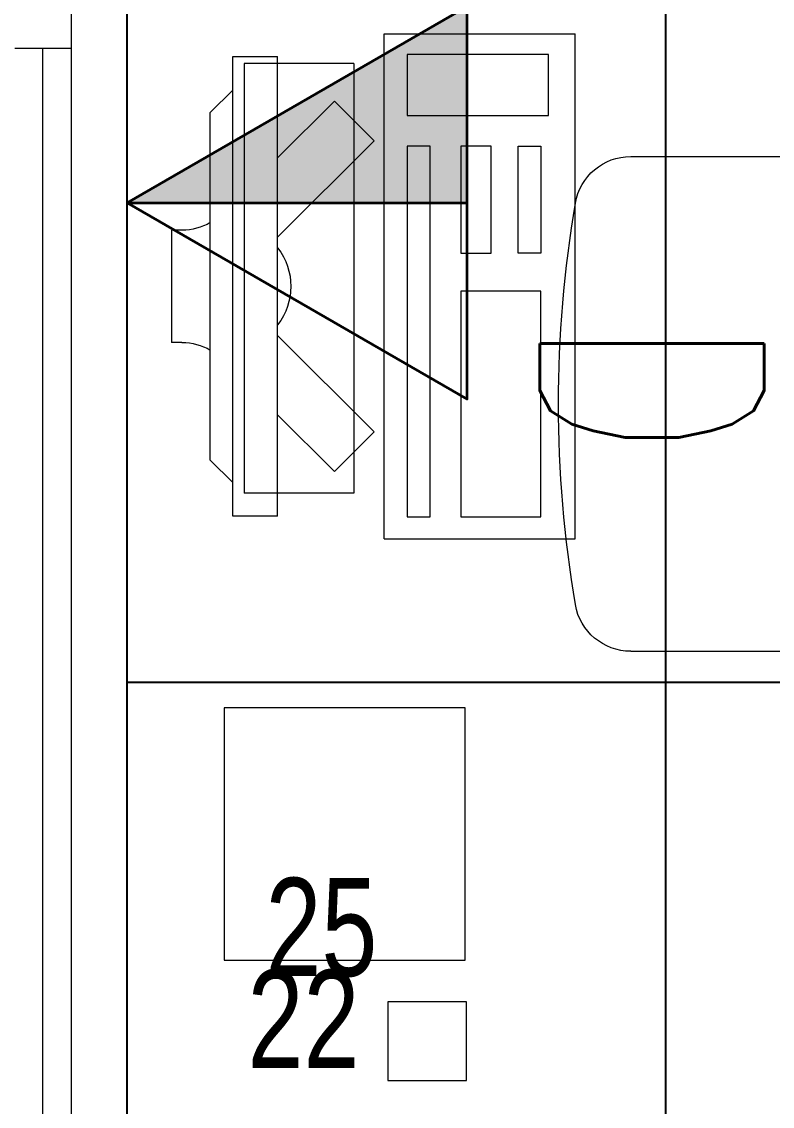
# Model space of a CAD drawing. Extents: x -560814 to 57327, y -29287 to 19916.
# Drawn here: x 25122 to 25791, y 2262 to 3229 of the extents above; entities that cross this region are included whole.
import ezdxf

# ---------------------------------------------------------------- set-up
doc = ezdxf.new("R2010")
doc.units = 0
doc.header["$LTSCALE"] = 0.25
doc.linetypes.add('DASHDOT', pattern=[25.4, 12.7, -6.35, 0, -6.35])
for name, color, linetype, lineweight in [('01-First Floor$0$72_EGR_EQP_TAG', 142, 'Continuous', 5), ('01-First Floor$0$Aluminum', 251, 'Continuous', 5), ('01-First Floor$0$LOADING', 253, 'Continuous', 5), ('01-First Floor$0$Walls', 251, 'Continuous', 5), ('E-LITE-CLNG-CNDT', 6, 'DASHDOT', 35), ('T-DATA-DEVC-TYPE', 2, 'Continuous', 25), ('T-DATA-WALL @ 100', 33, 'Continuous', 35)]:
    doc.layers.add(name, color=color, linetype=linetype, lineweight=lineweight)
doc.layers.add('01-First Floor$0$FALSE CEILING', color=251, linetype='Continuous')
doc.styles.add('01-First Floor$0$X3G_ENTITY_257CFD', font='swisscl.ttf', dxfattribs={"height": 200})
doc.styles.add('DC_SIMPLEX', font='SIMPLEX.shx', dxfattribs={"width": 0.7})

# ---------------------------------------------------------------- blocks, each defined once
blk = doc.blocks.new('*U62')
blk.add_hatch(color=254).paths.add_polyline_path([(1.75, 3.0308), (0.0003, 3.0309), (0, 0)])
blk.add_line((0, 0), (0.0003, 3.0309))
blk.add_lwpolyline([(1.75, 3.0308), (0, 0), (-1.75, 3.0311)], close=True)
at = {"layer": 'T-DATA-DEVC-TYPE', "style": 'DC_SIMPLEX', "width": 0.7, "flags": 8}
blk.add_attdef('DC_TYPE', (2.6822, 5.6339), '', height=2, rotation=360, dxfattribs=at)
blk = doc.blocks.new('01-First Floor$0$D.110.51.53')
blk.add_lwpolyline([(285914, 4547), (286139, 4547), (286139, 4332), (285914, 4332), (285914, 4547)])
blk = doc.blocks.new('01-First Floor$0$D.111.03.06')
blk.add_lwpolyline([(292372, 3690), (292442, 3690), (292442, 3620), (292372, 3620), (292372, 3690)])
blk = doc.blocks.new('01-First Floor$0$ITCWLS1-P')
at = {"layer": '01-First Floor$0$LOADING'}
for p, q in [((-0.17, 0.45), (-0.17, 0)), ((-0.17, 0.45), (0, 0.45)), ((0, 0.45), (0, 0)), ((-0.26509, 0.43, 0), (-0.30509, 0.43, 0)), ((-0.30509, 0.43, 0), (-0.30509, 0.02, 0)), ((-0.26509, 0.43, 0), (-0.26509, 0.02, 0)), ((-0.14957, 0.43047), (-0.12914, 0.43047)), ((-0.12914, 0.43047), (-0.12914, 0.40893)), ((-0.197, 0.40939), (-0.295, 0.40939)), ((-0.295, 0.02639), (-0.295, 0.40939)), ((-0.197, 0.02639), (-0.197, 0.40939)), ((-0.32509, 0.38, 0), (-0.30509, 0.4, 0)), ((-0.32509, 0.38, 0), (-0.32509, 0.07, 0)), ((-0.35032, 0.275), (-0.35961, 0.275)), ((-0.35961, 0.175), (-0.35961, 0.275)), ((-0.35032, 0.175), (-0.35961, 0.175)), ((-0.32509, 0.07, 0), (-0.30509, 0.05, 0)), ((-0.30509, 0.02, 0), (-0.26509, 0.02, 0)), ((-0.197, 0.02639), (-0.295, 0.02639)), ((-0.17, 0), (0, 0))]:
    blk.add_line(p, q, dxfattribs=at)
at = {"layer": '01-First Floor$0$LOADING', "extrusion": (2.48281e-10, 3.18408e-10, -1)}
for p, q in [((-0.26509, 0.33952), (-0.21443, 0.39019)), ((-0.17907, 0.35483), (-0.21443, 0.39019)), ((-0.26509, 0.26881), (-0.17907, 0.35483))]:
    blk.add_line(p, q, dxfattribs=at)
at = {"layer": '01-First Floor$0$LOADING', "extrusion": (2.48281e-10, -3.18408e-10, -1)}
for p, q in [((-0.26509, 0.18119), (-0.17907, 0.09517)), ((-0.26509, 0.11048), (-0.21443, 0.05981)), ((-0.17907, 0.09517), (-0.21443, 0.05981))]:
    blk.add_line(p, q, dxfattribs=at)
at = {"layer": '01-First Floor$0$LOADING'}
for points in [[(-0.12914, 0.40893), (-0.12914, 0.09996), (-0.14957, 0.09996), (-0.14957, 0.43047)], [(-0.14957, 0.09997), (-0.14957, 0.09997), (-0.14957, 0.09997), (-0.14957, 0.09997), (-0.14957, 0.09997), (-0.14957, 0.09997), (-0.14957, 0.09997), (-0.14957, 0.09997), (-0.14957, 0.09997)], [(-0.14957, 0.09997), (-0.14957, 0.09997), (-0.14957, 0.09997), (-0.14957, 0.09997), (-0.14957, 0.09997), (-0.14957, 0.09997), (-0.14957, 0.09997), (-0.14957, 0.09997), (-0.14957, 0.09997), (-0.14957, 0.09997), (-0.14957, 0.09997), (-0.14957, 0.09997), (-0.14957, 0.09997), (-0.14957, 0.09997), (-0.14957, 0.09997), (-0.14957, 0.09997), (-0.14957, 0.09997), (-0.14957, 0.09997)], [(-0.14957, 0.09996), (-0.14957, 0.09996), (-0.14957, 0.09996), (-0.14957, 0.09996), (-0.14957, 0.09996), (-0.14957, 0.09996), (-0.14957, 0.09996), (-0.14957, 0.09996), (-0.14957, 0.09996), (-0.14957, 0.09996)], [(-0.14957, 0.09996), (-0.14957, 0.09996), (-0.14957, 0.09996), (-0.14957, 0.09996), (-0.14957, 0.09996), (-0.14957, 0.09996), (-0.14957, 0.09996)], [(-0.14957, 0.09997), (-0.14957, 0.09997), (-0.14957, 0.09997), (-0.14957, 0.09997), (-0.14957, 0.09997), (-0.14957, 0.09997), (-0.14957, 0.09997), (-0.14957, 0.09997), (-0.14957, 0.09997), (-0.14957, 0.09997)], [(-0.14957, 0.09997), (-0.14957, 0.09997), (-0.14957, 0.09997), (-0.14957, 0.09997), (-0.14957, 0.09997), (-0.14957, 0.09997), (-0.14957, 0.09997), (-0.14957, 0.09997), (-0.14957, 0.09997), (-0.14957, 0.09997), (-0.14957, 0.09997), (-0.14957, 0.09997), (-0.14957, 0.09997), (-0.14957, 0.09997), (-0.14957, 0.09997)], [(-0.14957, 0.09997), (-0.14957, 0.09997), (-0.14957, 0.09997), (-0.14957, 0.09997), (-0.14957, 0.09997), (-0.14957, 0.09997), (-0.14957, 0.09997), (-0.14957, 0.09997), (-0.14957, 0.09997), (-0.14957, 0.09997)], [(-0.14957, 0.09997), (-0.14957, 0.09997), (-0.14957, 0.09997), (-0.14957, 0.09997), (-0.14957, 0.09997), (-0.14957, 0.09997), (-0.14957, 0.09997), (-0.14957, 0.09997), (-0.14957, 0.09997), (-0.14957, 0.09997)], [(-0.14957, 0.09996), (-0.14957, 0.09996), (-0.14957, 0.09996), (-0.14957, 0.09996), (-0.14957, 0.09996), (-0.14957, 0.09996), (-0.14957, 0.09996), (-0.14957, 0.09996), (-0.14957, 0.09996), (-0.14957, 0.09996), (-0.14957, 0.09996), (-0.14957, 0.09996), (-0.14957, 0.09996), (-0.14957, 0.09996), (-0.14957, 0.09996), (-0.14957, 0.09996), (-0.14957, 0.09996), (-0.14957, 0.09996), (-0.14957, 0.09997), (-0.14957, 0.09997), (-0.14957, 0.09997), (-0.14957, 0.09997), (-0.14957, 0.09997), (-0.14957, 0.09997), (-0.14957, 0.09997), (-0.14957, 0.09997), (-0.14957, 0.09997), (-0.14957, 0.09997), (-0.14957, 0.09997), (-0.14957, 0.09997), (-0.14957, 0.09997), (-0.14957, 0.09997), (-0.14956, 0.09997), (-0.14956, 0.09997), (-0.14956, 0.09997), (-0.14956, 0.09996), (-0.14956, 0.09996), (-0.14956, 0.09996), (-0.14956, 0.09996), (-0.14956, 0.09996), (-0.14956, 0.09996), (-0.14956, 0.09996), (-0.14956, 0.09996), (-0.14956, 0.09996), (-0.14956, 0.09996), (-0.14956, 0.09996), (-0.14956, 0.09996), (-0.14956, 0.09996), (-0.14957, 0.09996), (-0.14957, 0.09996), (-0.14957, 0.09996), (-0.14957, 0.09996), (-0.14957, 0.09996), (-0.14957, 0.09996)], [(-0.14957, 0.09996), (-0.14957, 0.09996), (-0.14957, 0.09996), (-0.14957, 0.09996), (-0.14957, 0.09996), (-0.14957, 0.09996), (-0.14957, 0.09996), (-0.14957, 0.09996), (-0.14957, 0.09996), (-0.14957, 0.09996), (-0.14957, 0.09997), (-0.14957, 0.09997), (-0.14957, 0.09997), (-0.14957, 0.09996), (-0.14957, 0.09996), (-0.14957, 0.09996), (-0.14957, 0.09996), (-0.14957, 0.09996), (-0.14957, 0.09996), (-0.14957, 0.09997), (-0.14957, 0.09997), (-0.14957, 0.09997), (-0.14957, 0.09997), (-0.14957, 0.09997), (-0.14957, 0.09997), (-0.14957, 0.09997), (-0.14957, 0.09997), (-0.14957, 0.09997), (-0.14957, 0.09997), (-0.14957, 0.09997), (-0.14957, 0.09997), (-0.14957, 0.09997), (-0.14957, 0.09997), (-0.14957, 0.09997), (-0.14957, 0.09997), (-0.14957, 0.09997), (-0.14957, 0.09997), (-0.14957, 0.09997), (-0.14957, 0.09997), (-0.14957, 0.09997), (-0.14957, 0.09997), (-0.14957, 0.09997), (-0.14957, 0.09997), (-0.14957, 0.09997), (-0.14957, 0.09997), (-0.14957, 0.09997), (-0.14957, 0.09997), (-0.14957, 0.09997), (-0.14957, 0.09997), (-0.14957, 0.09997), (-0.14957, 0.09997), (-0.14957, 0.09997), (-0.14957, 0.09997), (-0.14957, 0.09997), (-0.14957, 0.09997), (-0.14957, 0.09997), (-0.14957, 0.09997), (-0.14957, 0.09997), (-0.14957, 0.09997), (-0.14957, 0.09997), (-0.14957, 0.09997), (-0.14957, 0.09997), (-0.14957, 0.09997), (-0.14957, 0.09997), (-0.14957, 0.09997), (-0.14957, 0.09997), (-0.14957, 0.09997), (-0.14957, 0.09997), (-0.14957, 0.09997), (-0.14957, 0.09997), (-0.14957, 0.09997), (-0.14957, 0.09997), (-0.14957, 0.09997), (-0.14957, 0.09997), (-0.14957, 0.09997), (-0.14957, 0.09997), (-0.14957, 0.09997), (-0.14957, 0.09997), (-0.14957, 0.09997), (-0.14957, 0.09997), (-0.14956, 0.09997), (-0.14957, 0.09997), (-0.14957, 0.09997), (-0.14957, 0.09997), (-0.14957, 0.09997), (-0.14956, 0.09997), (-0.14957, 0.09997), (-0.14957, 0.09997), (-0.14957, 0.09997), (-0.14957, 0.09997), (-0.14957, 0.09997), (-0.14957, 0.09997), (-0.14957, 0.09997), (-0.14957, 0.09997), (-0.14957, 0.09997), (-0.14957, 0.09997), (-0.14956, 0.09997), (-0.14957, 0.09996), (-0.14957, 0.09996), (-0.14957, 0.09996), (-0.14956, 0.09996), (-0.14957, 0.09996), (-0.14957, 0.09996), (-0.14957, 0.09996), (-0.14957, 0.09996), (-0.14957, 0.09996), (-0.14957, 0.09996), (-0.14957, 0.09996), (-0.14957, 0.09996), (-0.14957, 0.09996), (-0.14957, 0.09996)], [(-0.14957, 0.09996), (-0.14957, 0.09996), (-0.14957, 0.09996), (-0.14957, 0.09996), (-0.14957, 0.09996), (-0.14957, 0.09996), (-0.14957, 0.09996), (-0.14957, 0.09996)], [(-0.14957, 0.09996), (-0.14957, 0.09996), (-0.14957, 0.09996), (-0.14957, 0.09996), (-0.14957, 0.09996), (-0.14957, 0.09996), (-0.14957, 0.09996), (-0.14957, 0.09996), (-0.14957, 0.09996), (-0.14957, 0.09996), (-0.14957, 0.09996), (-0.14957, 0.09996), (-0.14957, 0.09996), (-0.14957, 0.09996), (-0.14957, 0.09996), (-0.14957, 0.09996), (-0.14957, 0.09996), (-0.14957, 0.09996), (-0.14957, 0.09996), (-0.14957, 0.09996), (-0.14957, 0.09996), (-0.14957, 0.09996), (-0.14957, 0.09996), (-0.14957, 0.09996), (-0.14957, 0.09996), (-0.14957, 0.09996), (-0.14957, 0.09996), (-0.14957, 0.09996), (-0.14957, 0.09996), (-0.14957, 0.09996), (-0.14957, 0.09996), (-0.14957, 0.09996), (-0.14957, 0.09996), (-0.14957, 0.09996), (-0.14957, 0.09996), (-0.14957, 0.09996), (-0.14957, 0.09996), (-0.14957, 0.09996), (-0.14957, 0.09996), (-0.14957, 0.09996), (-0.14957, 0.09996), (-0.14957, 0.09996), (-0.14957, 0.09996), (-0.14957, 0.09996), (-0.14957, 0.09996), (-0.14957, 0.09996), (-0.14957, 0.09996), (-0.14957, 0.09996), (-0.14956, 0.09996), (-0.14956, 0.09996), (-0.14956, 0.09996), (-0.14956, 0.09996), (-0.14957, 0.09996), (-0.14957, 0.09996), (-0.14957, 0.09996), (-0.14957, 0.09996), (-0.14957, 0.09996), (-0.14957, 0.09996), (-0.14956, 0.09996), (-0.14957, 0.09996), (-0.14957, 0.09996), (-0.14957, 0.09996), (-0.14957, 0.09996), (-0.14957, 0.09996), (-0.14957, 0.09996), (-0.14957, 0.09996), (-0.14957, 0.09996), (-0.14957, 0.09996), (-0.14957, 0.09996), (-0.14956, 0.09996), (-0.14956, 0.09996), (-0.14957, 0.09996), (-0.14957, 0.09996), (-0.14957, 0.09996), (-0.14957, 0.09996), (-0.14957, 0.09996), (-0.14957, 0.09996), (-0.14957, 0.09996), (-0.14957, 0.09996), (-0.14957, 0.09996), (-0.14957, 0.09996), (-0.14957, 0.09996), (-0.14957, 0.09996), (-0.14957, 0.09996), (-0.14957, 0.09996), (-0.14957, 0.09996), (-0.14957, 0.09996), (-0.14957, 0.09996), (-0.14957, 0.09996)], [(-0.14957, 0.09996), (-0.14957, 0.09996), (-0.14957, 0.09996), (-0.14957, 0.09996), (-0.14957, 0.09996), (-0.14957, 0.09996), (-0.14957, 0.09996), (-0.14957, 0.09996), (-0.14957, 0.09996), (-0.14957, 0.09996), (-0.14957, 0.09996), (-0.14957, 0.09996)], [(-0.14957, 0.09996), (-0.14957, 0.09996), (-0.14956, 0.09996), (-0.14956, 0.09996), (-0.14956, 0.09996), (-0.14956, 0.09996), (-0.14957, 0.09996)], [(-0.14957, 0.09996), (-0.14957, 0.09996), (-0.14957, 0.09996), (-0.14957, 0.09996), (-0.14957, 0.09996), (-0.14957, 0.09996), (-0.14957, 0.09996), (-0.14957, 0.09996), (-0.14957, 0.09996), (-0.14956, 0.09996), (-0.14956, 0.09996), (-0.14956, 0.09996), (-0.14956, 0.09996), (-0.14956, 0.09996), (-0.14956, 0.09996), (-0.14956, 0.09996), (-0.14957, 0.09996)]]:
    blk.add_lwpolyline(points, dxfattribs=at)
for points in [[(-0.1019, 0.43047), (-0.03039, 0.43047), (-0.03039, 0.22944), (-0.1019, 0.22944)], [(-0.1019, 0.19536), (-0.07466, 0.19536), (-0.07466, 0.09996), (-0.1019, 0.09996)], [(-0.03039, 0.19536), (-0.05082, 0.19536), (-0.05082, 0.09996), (-0.03039, 0.09996)], [(-0.14956, 0.09996), (-0.14956, 0.09996), (-0.14956, 0.09996), (-0.14956, 0.09996), (-0.14956, 0.09996), (-0.14956, 0.09996), (-0.14956, 0.09996), (-0.14956, 0.09996), (-0.14957, 0.09996), (-0.14957, 0.09996), (-0.14957, 0.09996), (-0.14957, 0.09996), (-0.14957, 0.09996), (-0.14957, 0.09996), (-0.14957, 0.09996), (-0.14957, 0.09996), (-0.14957, 0.09996), (-0.14957, 0.09996), (-0.14957, 0.09996), (-0.14957, 0.09996), (-0.14957, 0.09996), (-0.14957, 0.09996), (-0.14957, 0.09996), (-0.14957, 0.09996), (-0.14957, 0.09996), (-0.14957, 0.09996), (-0.14957, 0.09996), (-0.14957, 0.09996), (-0.14957, 0.09996), (-0.14957, 0.09996), (-0.14957, 0.09996), (-0.14957, 0.09996), (-0.14957, 0.09996), (-0.14957, 0.09996), (-0.14957, 0.09996), (-0.14957, 0.09996), (-0.14957, 0.09996), (-0.14957, 0.09996), (-0.14957, 0.09996), (-0.14957, 0.09996), (-0.14957, 0.09996), (-0.14957, 0.09996), (-0.14957, 0.09996), (-0.14957, 0.09996), (-0.14957, 0.09996), (-0.14957, 0.09996), (-0.14957, 0.09996), (-0.14957, 0.09996), (-0.14957, 0.09996), (-0.14957, 0.09996), (-0.14957, 0.09996), (-0.14957, 0.09996), (-0.14957, 0.09996), (-0.14957, 0.09996), (-0.14957, 0.09996), (-0.14957, 0.09996), (-0.14957, 0.09996), (-0.14956, 0.09996), (-0.14956, 0.09996), (-0.14956, 0.09996), (-0.14956, 0.09996), (-0.14956, 0.09996), (-0.14956, 0.09996), (-0.14956, 0.09996), (-0.14956, 0.09996), (-0.14956, 0.09996), (-0.14956, 0.09996), (-0.14956, 0.09996), (-0.14956, 0.09996), (-0.14956, 0.09996), (-0.14956, 0.09996), (-0.14956, 0.09996), (-0.14956, 0.09996), (-0.14956, 0.09996), (-0.14956, 0.09996), (-0.14956, 0.09996), (-0.14956, 0.09996), (-0.14956, 0.09996), (-0.14956, 0.09996), (-0.14956, 0.09996), (-0.14956, 0.09996), (-0.14956, 0.09996), (-0.14956, 0.09996), (-0.14956, 0.09996), (-0.14956, 0.09996), (-0.14956, 0.09996), (-0.14956, 0.09996), (-0.14956, 0.09996), (-0.14956, 0.09996), (-0.14957, 0.09996), (-0.14957, 0.09996), (-0.14957, 0.09996), (-0.14957, 0.09996), (-0.14957, 0.09996), (-0.14957, 0.09996), (-0.14957, 0.09996), (-0.14957, 0.09996), (-0.14957, 0.09996), (-0.14957, 0.09996), (-0.14957, 0.09996), (-0.14957, 0.09996), (-0.14957, 0.09996), (-0.14957, 0.09996), (-0.14957, 0.09996), (-0.14957, 0.09996), (-0.14957, 0.09996), (-0.14957, 0.09996), (-0.14957, 0.09996), (-0.14957, 0.09996), (-0.14957, 0.09996), (-0.14957, 0.09996), (-0.14957, 0.09996), (-0.14957, 0.09996), (-0.14957, 0.09996), (-0.14957, 0.09996), (-0.14957, 0.09996), (-0.14957, 0.09996), (-0.14957, 0.09996), (-0.14957, 0.09996), (-0.14957, 0.09996), (-0.14957, 0.09996), (-0.14957, 0.09996), (-0.14957, 0.09996), (-0.14957, 0.09996), (-0.14957, 0.09996), (-0.14957, 0.09996), (-0.14957, 0.09996), (-0.14957, 0.09996), (-0.14957, 0.09996), (-0.14957, 0.09996), (-0.14957, 0.09996), (-0.14957, 0.09996), (-0.14957, 0.09996), (-0.14957, 0.09996), (-0.14957, 0.09996), (-0.14957, 0.09996), (-0.14957, 0.09996), (-0.14957, 0.09996), (-0.14957, 0.09996), (-0.14957, 0.09996), (-0.14957, 0.09996), (-0.14957, 0.09996), (-0.14957, 0.09996), (-0.14957, 0.09996), (-0.14957, 0.09996), (-0.14957, 0.09996), (-0.14957, 0.09996), (-0.14957, 0.09996), (-0.14957, 0.09996), (-0.14957, 0.09996), (-0.14957, 0.09996), (-0.14957, 0.09996), (-0.14957, 0.09996), (-0.14957, 0.09996), (-0.14956, 0.09996), (-0.14956, 0.09996), (-0.14956, 0.09996), (-0.14956, 0.09996), (-0.14956, 0.09996), (-0.14956, 0.09996), (-0.14956, 0.09996), (-0.14956, 0.09996), (-0.14956, 0.09996), (-0.14956, 0.09996), (-0.14956, 0.09996), (-0.14956, 0.09996), (-0.14956, 0.09996), (-0.14956, 0.09996), (-0.14956, 0.09996), (-0.14956, 0.09996), (-0.14956, 0.09996), (-0.14956, 0.09996), (-0.14956, 0.09996), (-0.14956, 0.09996), (-0.14956, 0.09996), (-0.14956, 0.09996), (-0.14956, 0.09996), (-0.14956, 0.09996), (-0.14956, 0.09996), (-0.14956, 0.09996), (-0.14956, 0.09996), (-0.14956, 0.09996), (-0.14956, 0.09996), (-0.14956, 0.09996), (-0.14956, 0.09996), (-0.14956, 0.09996), (-0.14956, 0.09996), (-0.14956, 0.09996), (-0.14956, 0.09996), (-0.14956, 0.09996), (-0.14956, 0.09996), (-0.14956, 0.09996), (-0.14956, 0.09996), (-0.14956, 0.09996), (-0.14956, 0.09996), (-0.14956, 0.09996), (-0.14956, 0.09996), (-0.14956, 0.09996), (-0.14956, 0.09996), (-0.14956, 0.09996), (-0.14956, 0.09996), (-0.14957, 0.09996), (-0.14957, 0.09996), (-0.14957, 0.09996), (-0.14957, 0.09996), (-0.14957, 0.09996), (-0.14957, 0.09996), (-0.14957, 0.09996), (-0.14957, 0.09996), (-0.14957, 0.09996), (-0.14957, 0.09996), (-0.14957, 0.09996), (-0.14957, 0.09996), (-0.14957, 0.09996), (-0.14957, 0.09996), (-0.14957, 0.09996), (-0.14957, 0.09996), (-0.14957, 0.09996), (-0.14957, 0.09996), (-0.14957, 0.09996), (-0.14957, 0.09996), (-0.14957, 0.09996), (-0.14957, 0.09996), (-0.14957, 0.09996), (-0.14957, 0.09996), (-0.14957, 0.09996), (-0.14957, 0.09996), (-0.14957, 0.09996), (-0.14957, 0.09996), (-0.14957, 0.09996), (-0.14957, 0.09996), (-0.14957, 0.09996), (-0.14957, 0.09996), (-0.14957, 0.09996), (-0.14957, 0.09996), (-0.14956, 0.09996), (-0.14956, 0.09996), (-0.14956, 0.09996), (-0.14956, 0.09996), (-0.14956, 0.09996), (-0.14956, 0.09996), (-0.14956, 0.09996), (-0.14956, 0.09996), (-0.14956, 0.09996), (-0.14956, 0.09996), (-0.14956, 0.09996), (-0.14956, 0.09996), (-0.14956, 0.09996), (-0.14956, 0.09996), (-0.14956, 0.09996), (-0.14956, 0.09996), (-0.14956, 0.09996), (-0.14956, 0.09996), (-0.14956, 0.09996), (-0.14956, 0.09996), (-0.14956, 0.09996), (-0.14956, 0.09996), (-0.14956, 0.09996), (-0.14956, 0.09996), (-0.14956, 0.09996), (-0.14956, 0.09996), (-0.14956, 0.09996), (-0.14956, 0.09996), (-0.14956, 0.09996), (-0.14956, 0.09996), (-0.14956, 0.09996), (-0.14956, 0.09996), (-0.14956, 0.09996), (-0.14956, 0.09996), (-0.14956, 0.09996), (-0.14956, 0.09996), (-0.14956, 0.09996), (-0.14956, 0.09996), (-0.14956, 0.09996), (-0.14956, 0.09996), (-0.14956, 0.09996), (-0.14956, 0.09996)], [(-0.14957, 0.09996), (-0.14957, 0.09996), (-0.14957, 0.09996), (-0.14957, 0.09996), (-0.14957, 0.09996), (-0.14957, 0.09996), (-0.14957, 0.09996), (-0.14957, 0.09996), (-0.14957, 0.09996), (-0.14957, 0.09996), (-0.14957, 0.09996), (-0.14957, 0.09996), (-0.14957, 0.09996), (-0.14957, 0.09996), (-0.14957, 0.09996), (-0.14957, 0.09996), (-0.14957, 0.09996), (-0.14957, 0.09996), (-0.14957, 0.09996), (-0.14957, 0.09996), (-0.14957, 0.09996), (-0.14957, 0.09996), (-0.14957, 0.09996), (-0.14957, 0.09996), (-0.14957, 0.09996), (-0.14957, 0.09996), (-0.14957, 0.09996), (-0.14957, 0.09996), (-0.14957, 0.09996), (-0.14957, 0.09996), (-0.14957, 0.09996), (-0.14957, 0.09996), (-0.14957, 0.09996), (-0.14957, 0.09996), (-0.14957, 0.09996), (-0.14957, 0.09996), (-0.14957, 0.09996), (-0.14957, 0.09996), (-0.14957, 0.09996), (-0.14957, 0.09996), (-0.14957, 0.09996), (-0.14957, 0.09996), (-0.14957, 0.09996), (-0.14957, 0.09996), (-0.14957, 0.09996), (-0.14957, 0.09996), (-0.14957, 0.09996), (-0.14957, 0.09996), (-0.14957, 0.09996), (-0.14957, 0.09996), (-0.14957, 0.09996), (-0.14957, 0.09996), (-0.14957, 0.09996), (-0.14957, 0.09996), (-0.14957, 0.09996), (-0.14957, 0.09996), (-0.14957, 0.09996), (-0.14957, 0.09996), (-0.14957, 0.09996), (-0.14957, 0.09996), (-0.14957, 0.09996), (-0.14957, 0.09996), (-0.14957, 0.09996), (-0.14957, 0.09996), (-0.14957, 0.09996), (-0.14957, 0.09996), (-0.14957, 0.09996), (-0.14957, 0.09996), (-0.14957, 0.09996), (-0.14957, 0.09996), (-0.14957, 0.09996), (-0.14957, 0.09996), (-0.14957, 0.09996), (-0.14957, 0.09996), (-0.14957, 0.09996), (-0.14957, 0.09996), (-0.14957, 0.09996), (-0.14957, 0.09996), (-0.14957, 0.09996), (-0.14957, 0.09996), (-0.14957, 0.09996), (-0.14957, 0.09996), (-0.14957, 0.09996), (-0.14957, 0.09996), (-0.14957, 0.09996), (-0.14957, 0.09996), (-0.14957, 0.09996), (-0.14957, 0.09996), (-0.14957, 0.09996), (-0.14957, 0.09996), (-0.14957, 0.09996), (-0.14957, 0.09996), (-0.14957, 0.09996), (-0.14957, 0.09996), (-0.14957, 0.09996), (-0.14957, 0.09996), (-0.14957, 0.09996), (-0.14957, 0.09996), (-0.14957, 0.09996), (-0.14957, 0.09996), (-0.14957, 0.09996), (-0.14957, 0.09996), (-0.14957, 0.09996), (-0.14957, 0.09996), (-0.14957, 0.09996), (-0.14957, 0.09996), (-0.14957, 0.09996), (-0.14957, 0.09996), (-0.14957, 0.09996), (-0.14957, 0.09996), (-0.14957, 0.09996), (-0.14957, 0.09996), (-0.14957, 0.09996), (-0.14957, 0.09996), (-0.14957, 0.09996), (-0.14957, 0.09996), (-0.14957, 0.09996), (-0.14957, 0.09996), (-0.14957, 0.09996), (-0.14957, 0.09996), (-0.14957, 0.09996), (-0.14957, 0.09996), (-0.14957, 0.09996), (-0.14957, 0.09996), (-0.14957, 0.09996), (-0.14957, 0.09996), (-0.14957, 0.09996), (-0.14957, 0.09996), (-0.14957, 0.09996), (-0.14957, 0.09996), (-0.14957, 0.09996), (-0.14957, 0.09996), (-0.14957, 0.09996), (-0.14957, 0.09996), (-0.14957, 0.09996), (-0.14957, 0.09996), (-0.14957, 0.09996), (-0.14957, 0.09996), (-0.14957, 0.09996), (-0.14957, 0.09996), (-0.14957, 0.09996), (-0.14957, 0.09996), (-0.14957, 0.09996), (-0.14957, 0.09996), (-0.14957, 0.09996), (-0.14957, 0.09996), (-0.14957, 0.09996), (-0.14957, 0.09996), (-0.14957, 0.09996), (-0.14957, 0.09996), (-0.14957, 0.09996), (-0.14957, 0.09996), (-0.14957, 0.09996), (-0.14957, 0.09996), (-0.14957, 0.09996), (-0.14957, 0.09996), (-0.14957, 0.09996), (-0.14957, 0.09996), (-0.14957, 0.09996), (-0.14957, 0.09996), (-0.14957, 0.09996), (-0.14957, 0.09996), (-0.14957, 0.09996), (-0.14957, 0.09996), (-0.14957, 0.09996), (-0.14957, 0.09996), (-0.14957, 0.09996), (-0.14957, 0.09996), (-0.14957, 0.09996), (-0.14957, 0.09996), (-0.14957, 0.09996), (-0.14957, 0.09996), (-0.14957, 0.09996), (-0.14957, 0.09996), (-0.14957, 0.09996), (-0.14957, 0.09996), (-0.14957, 0.09996), (-0.14957, 0.09996), (-0.14957, 0.09996), (-0.14957, 0.09996), (-0.14957, 0.09996), (-0.14957, 0.09996), (-0.14957, 0.09996), (-0.14957, 0.09996), (-0.14957, 0.09996), (-0.14957, 0.09996), (-0.14957, 0.09996), (-0.14957, 0.09996), (-0.14957, 0.09996), (-0.14957, 0.09996), (-0.14957, 0.09996), (-0.14957, 0.09996), (-0.14957, 0.09996), (-0.14957, 0.09996), (-0.14957, 0.09996), (-0.14957, 0.09996), (-0.14957, 0.09996), (-0.14957, 0.09996), (-0.14957, 0.09996), (-0.14957, 0.09996), (-0.14957, 0.09996), (-0.14957, 0.09996), (-0.14957, 0.09996), (-0.14957, 0.09996), (-0.14957, 0.09996), (-0.14957, 0.09996), (-0.14957, 0.09996), (-0.14957, 0.09996), (-0.14957, 0.09996), (-0.14957, 0.09996), (-0.14957, 0.09996), (-0.14957, 0.09996), (-0.14957, 0.09996), (-0.14957, 0.09996)], [(-0.14957, 0.09996), (-0.14957, 0.09996), (-0.14957, 0.09996), (-0.14957, 0.09996), (-0.14957, 0.09996), (-0.14957, 0.09996), (-0.14957, 0.09996), (-0.14957, 0.09996), (-0.14957, 0.09996), (-0.14957, 0.09996), (-0.14957, 0.09996), (-0.14957, 0.09996), (-0.14957, 0.09996), (-0.14957, 0.09996), (-0.14957, 0.09996), (-0.14957, 0.09996), (-0.14957, 0.09996), (-0.14957, 0.09996), (-0.14957, 0.09996), (-0.14957, 0.09996), (-0.14957, 0.09996), (-0.14957, 0.09996), (-0.14957, 0.09996), (-0.14957, 0.09996), (-0.14957, 0.09996), (-0.14957, 0.09996), (-0.14957, 0.09996), (-0.14957, 0.09996), (-0.14957, 0.09996), (-0.14957, 0.09996), (-0.14957, 0.09996), (-0.14957, 0.09996), (-0.14957, 0.09996), (-0.14957, 0.09996), (-0.14957, 0.09996), (-0.14957, 0.09996), (-0.14957, 0.09996), (-0.14957, 0.09996), (-0.14957, 0.09996), (-0.14957, 0.09996), (-0.14957, 0.09996), (-0.14957, 0.09996), (-0.14957, 0.09996), (-0.14957, 0.09996), (-0.14957, 0.09996), (-0.14957, 0.09996), (-0.14957, 0.09996), (-0.14957, 0.09996), (-0.14957, 0.09996), (-0.14957, 0.09996), (-0.14957, 0.09996), (-0.14957, 0.09996), (-0.14957, 0.09996), (-0.14957, 0.09996), (-0.14957, 0.09996), (-0.14957, 0.09996), (-0.14957, 0.09996), (-0.14957, 0.09996), (-0.14957, 0.09996), (-0.14957, 0.09996), (-0.14957, 0.09996), (-0.14957, 0.09996), (-0.14957, 0.09996), (-0.14957, 0.09996), (-0.14957, 0.09996), (-0.14957, 0.09996), (-0.14957, 0.09996), (-0.14957, 0.09996), (-0.14957, 0.09996), (-0.14957, 0.09996), (-0.14957, 0.09996), (-0.14957, 0.09996), (-0.14957, 0.09996), (-0.14957, 0.09996), (-0.14957, 0.09996), (-0.14957, 0.09996), (-0.14957, 0.09996), (-0.14957, 0.09996), (-0.14957, 0.09996), (-0.14957, 0.09996), (-0.14957, 0.09996), (-0.14957, 0.09996), (-0.14957, 0.09996), (-0.14957, 0.09996), (-0.14957, 0.09996), (-0.14957, 0.09996), (-0.14957, 0.09996), (-0.14957, 0.09996), (-0.14957, 0.09996), (-0.14957, 0.09996), (-0.14957, 0.09996), (-0.14957, 0.09996), (-0.14957, 0.09996), (-0.14957, 0.09996), (-0.14957, 0.09996), (-0.14957, 0.09996), (-0.14957, 0.09996), (-0.14957, 0.09996), (-0.14957, 0.09996), (-0.14957, 0.09996), (-0.14957, 0.09996), (-0.14957, 0.09996), (-0.14957, 0.09996), (-0.14957, 0.09996), (-0.14957, 0.09996), (-0.14957, 0.09996), (-0.14957, 0.09996), (-0.14957, 0.09996), (-0.14957, 0.09996), (-0.14957, 0.09996), (-0.14957, 0.09996), (-0.14957, 0.09996), (-0.14957, 0.09996), (-0.14957, 0.09996), (-0.14957, 0.09996), (-0.14957, 0.09996), (-0.14957, 0.09996), (-0.14957, 0.09996), (-0.14957, 0.09996), (-0.14957, 0.09996), (-0.14957, 0.09996), (-0.14957, 0.09996), (-0.14957, 0.09996), (-0.14957, 0.09996), (-0.14957, 0.09996), (-0.14957, 0.09996), (-0.14957, 0.09996), (-0.14957, 0.09996), (-0.14957, 0.09996), (-0.14957, 0.09996), (-0.14957, 0.09996), (-0.14957, 0.09996), (-0.14957, 0.09996), (-0.14957, 0.09996), (-0.14957, 0.09996), (-0.14957, 0.09996), (-0.14957, 0.09996), (-0.14957, 0.09996), (-0.14957, 0.09996), (-0.14957, 0.09996), (-0.14957, 0.09996), (-0.14957, 0.09996), (-0.14957, 0.09996), (-0.14957, 0.09996), (-0.14957, 0.09996), (-0.14957, 0.09996), (-0.14957, 0.09996), (-0.14957, 0.09996), (-0.14957, 0.09996), (-0.14957, 0.09996), (-0.14957, 0.09996), (-0.14957, 0.09996), (-0.14957, 0.09996), (-0.14957, 0.09996), (-0.14957, 0.09996), (-0.14957, 0.09996), (-0.14957, 0.09996), (-0.14957, 0.09996), (-0.14957, 0.09996), (-0.14957, 0.09996), (-0.14957, 0.09996), (-0.14957, 0.09996), (-0.14957, 0.09996), (-0.14957, 0.09996), (-0.14957, 0.09996), (-0.14957, 0.09996), (-0.14957, 0.09996), (-0.14957, 0.09996), (-0.14957, 0.09996), (-0.14957, 0.09996), (-0.14957, 0.09996), (-0.14957, 0.09996), (-0.14957, 0.09996), (-0.14957, 0.09996), (-0.14957, 0.09996), (-0.14957, 0.09996), (-0.14957, 0.09996), (-0.14957, 0.09996), (-0.14957, 0.09996), (-0.14957, 0.09996), (-0.14957, 0.09996), (-0.14957, 0.09996), (-0.14957, 0.09996), (-0.14957, 0.09996), (-0.14957, 0.09996), (-0.14957, 0.09996), (-0.14957, 0.09996), (-0.14957, 0.09996), (-0.14957, 0.09996), (-0.14957, 0.09996), (-0.14957, 0.09996), (-0.14957, 0.09996), (-0.14957, 0.09996), (-0.14957, 0.09996), (-0.14957, 0.09996), (-0.14957, 0.09996), (-0.14957, 0.09996), (-0.14957, 0.09996), (-0.14957, 0.09996), (-0.14957, 0.09996), (-0.14957, 0.09996), (-0.14957, 0.09996), (-0.14957, 0.09996), (-0.14957, 0.09996), (-0.14957, 0.09996), (-0.14957, 0.09996), (-0.14957, 0.09996), (-0.14957, 0.09996), (-0.14957, 0.09996), (-0.14957, 0.09996), (-0.14957, 0.09996), (-0.14957, 0.09996), (-0.14957, 0.09996), (-0.14957, 0.09996), (-0.14957, 0.09996), (-0.14957, 0.09996), (-0.14957, 0.09996), (-0.14957, 0.09996), (-0.14957, 0.09996)], [(-0.14957, 0.0727), (-0.02358, 0.0727), (-0.02358, 0.01818), (-0.14957, 0.01818)]]:
    blk.add_lwpolyline(points, close=True, dxfattribs=at)
for centre, radius, start, end in [((-0.35032, 0.325), 0.05, 270, 300.30934), ((-0.3089, 0.225), 0.05564, 321.94311, 38.05689), ((-0.35032, 0.125), 0.05, 59.69066, 90)]:
    blk.add_arc(centre, radius, start, end, dxfattribs=at)
blk = doc.blocks.new('01-First Floor$0$GF21018-P')
at = {"color": 0}
for p, q in [((-0.2207, 0.47563), (-0.2207, 0.0675)), ((0.22049, 0.47563), (0.22049, 0.0675))]:
    blk.add_line(p, q, dxfattribs=at)
for centre, radius, start, end in [((-0.0001, -0.52948), 1.06948, 80.36712, 99.63288), ((-0.1707, 0.47563), 0.05, 99.63288, 180), ((0.17049, 0.47563), 0.05, 0, 80.36712)]:
    blk.add_arc(centre, radius, start, end, dxfattribs=at)
blk = doc.blocks.new('01-First Floor$0$A$C37be4daf')
at = {"layer": '01-First Floor$0$Aluminum'}
for p, q in [((1341.01, 548.24), (1341.01, 598.24)), ((291.01, 573.24), (1341.01, 573.24)), ((1391.01, 548.24), (241.01, 548.24)), ((1416.01, 498.24), (216.01, 498.24))]:
    blk.add_line(p, q, dxfattribs=at)
blk = doc.blocks.new('01-First Floor')
at = {"layer": '01-First Floor$0$FALSE CEILING'}
blk.add_line((25695.56, 1919.52, -0.1), (25695.56, 3820.42, -0.1), dxfattribs=at)
at = {"layer": '01-First Floor$0$FALSE CEILING', "linetype": 'Continuous'}
blk.add_line((25215.56, 2640), (29215.56, 2640), dxfattribs=at)
at = {"layer": '01-First Floor$0$FALSE CEILING'}
blk.add_lwpolyline([(29215.56, 1440), (25215.56, 1440), (25215.56, 5010), (29215.56, 5010)], close=True, dxfattribs=at)
at = {"layer": '01-First Floor$0$LOADING'}
blk.add_line((25695.56, 1919.52, -0.1), (25695.56, 3820.42, -0.1), dxfattribs=at)
at = {"layer": '01-First Floor$0$Walls'}
blk.add_line((25215.56, 1440), (25215.56, 3930), dxfattribs=at)
at = {"rotation": 90}
blk.add_blockref('01-First Floor$0$A$C37be4daf', (25713.8, 1863.99), dxfattribs=at)
at = {"layer": '01-First Floor$0$LOADING', "extrusion": (8.01373e-06, -1.93988e-16, 1), "xscale": -1000.000000000012, "yscale": 1000.000000000012, "zscale": 1000.000000000011, "rotation": 180}
blk.add_blockref('01-First Floor$0$ITCWLS1-P', (25614.76, 3218.06, 0.1), dxfattribs=at)
at = {"layer": '01-First Floor$0$LOADING', "extrusion": (7.77426e-06, 2.24021e-05, 1), "xscale": -1000, "yscale": 1000.000000000001, "zscale": 1000.000000000001, "rotation": 90.00141075505212}
blk.add_blockref('01-First Floor$0$GF21018-P', (26140.04, 2888.17, 0.17), dxfattribs=at)
at = {"layer": '01-First Floor$0$LOADING', "xscale": -1, "rotation": 270}
for name, p in [('01-First Floor$0$D.110.51.53', (20969.95, -283521.89, -0.1)), ('01-First Floor$0$D.111.03.06', (21827.95, -290086.89, -0.1))]:
    blk.add_blockref(name, p, dxfattribs=at)
at = {"layer": '01-First Floor$0$72_EGR_EQP_TAG', "char_height": 87.473, "attachment_point": 2, "style": '01-First Floor$0$X3G_ENTITY_257CFD'}
for s, insert in [('25', (25388.75, 2465.58, -0.21)), ('22', (25372.76, 2383.47, -0.31))]:
    blk.add_mtext(s, dxfattribs=dict(at, insert=insert))

msp = doc.modelspace()

# ---------------------------------------------------------------- block references
at = {"layer": 'E-LITE-CLNG-CNDT'}
msp.add_blockref('01-First Floor', (0, 0), dxfattribs=at)
at = {"layer": 'T-DATA-WALL @ 100'}
ref = msp.add_blockref('*U62', (25215.56, 3067.44), dxfattribs=dict(at, xscale=-100, yscale=100, zscale=100, rotation=270))
ref.add_attrib('DC_TYPE', 'D', (25583.36, 2966.18, 0), dxfattribs={"layer": 'T-DATA-DEVC-TYPE', "height": 200, "rotation": 270, "style": 'DC_SIMPLEX', "width": 0.7, "flags": 8})

doc.saveas('drawing.dxf')
